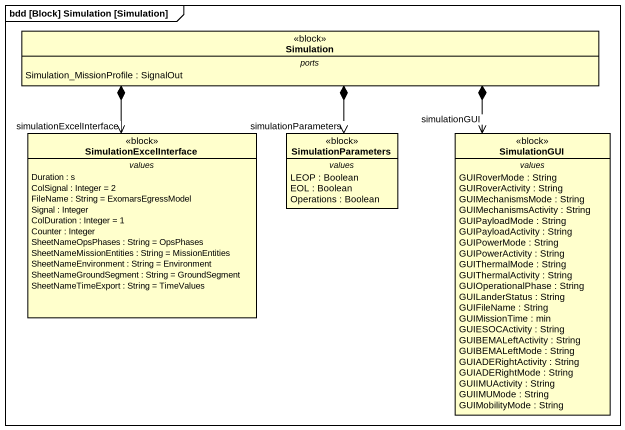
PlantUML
@startuml
mainframe bdd [Block] Simulation [Simulation]
hide circle
hide empty members
class Simulation <<block>> {
  -- ports --
  Simulation_MissionProfile : SignalOut
}
class SimulationExcelInterface <<block>> {
  -- values --
  Duration : s
  ColSignal : Integer = 2
  FileName : String = ExomarsEgressModel
  Signal : Integer
  ColDuration : Integer = 1
  Counter : Integer
  SheetNameOpsPhases : String = OpsPhases
  SheetNameMissionEntities : String = MissionEntities
  SheetNameEnvironment : String = Environment
  SheetNameGroundSegment : String = GroundSegment
  SheetNameTimeExport : String = TimeValues
}
class SimulationParameters <<block>> {
  -- values --
  LEOP : Boolean
  EOL : Boolean
  Operations : Boolean
}
class SimulationGUI <<block>> {
  -- values --
  GUIRoverMode : String
  GUIRoverActivity : String
  GUIMechanismsMode : String
  GUIMechanismsActivity : String
  GUIPayloadMode : String
  GUIPayloadActivity : String
  GUIPowerMode : String
  GUIPowerActivity : String
  GUIThermalMode : String
  GUIThermalActivity : String
  GUIOperationalPhase : String
  GUILanderStatus : String
  GUIFileName : String
  GUIMissionTime : min
  GUIESOCActivity : String
  GUIBEMALeftActivity : String
  GUIBEMALeftMode : String
  GUIADERightActivity : String
  GUIADERightMode : String
  GUIIMUActivity : String
  GUIIMUMode : String
  GUIMobilityMode : String
}
Simulation *--> "simulationExcelInterface" SimulationExcelInterface
Simulation *--> "simulationParameters" SimulationParameters
Simulation *--> "simulationGUI" SimulationGUI
@enduml
